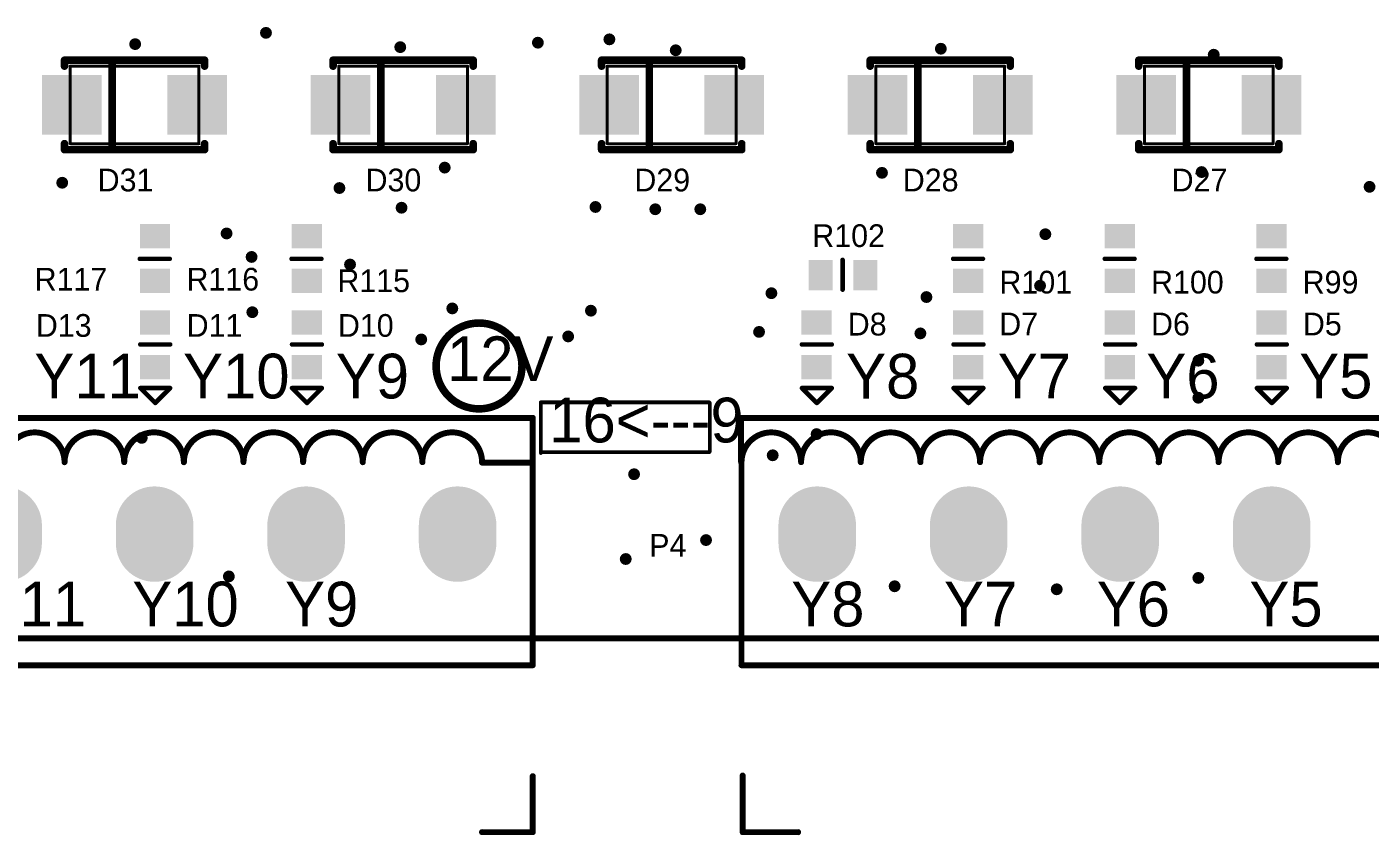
# Model space of a CAD drawing. Header units: millimetres. Extents: x -0.01 to 7.72, y -0.26 to 4.6.
# Drawn here: x 1.677 to 3.45, y -0.26 to 0.808 of the extents above; entities that cross this region are included whole.
import ezdxf

# ---------------------------------------------------------------- set-up
doc = ezdxf.new("R2010")
doc.units = ezdxf.units.MM
doc.header["$MEASUREMENT"] = 0
for name, color, linetype in [('Mechanical1', 6, 'Continuous'), ('Mechanical13', 56, 'Continuous'), ('MultiLayer', 9, 'Continuous'), ('PadHoleLayer', 156, 'Continuous'), ('TopOverlay', 2, 'Continuous'), ('TopPaste', 8, 'Continuous'), ('ViaHoleLayer', 16, 'Continuous')]:
    doc.layers.add(name, color=color, linetype=linetype)

# ---------------------------------------------------------------- blocks, each defined once
blk = doc.blocks.new('L0603SW_35')
at = {"layer": 'TopPaste'}
for points in [[(-0.016, -0.02), (-0.016, 0.02), (0.016, 0.02), (0.016, -0.02)], [(0.043, -0.02), (0.043, 0.02), (0.075, 0.02), (0.075, -0.02)]]:
    blk.add_hatch(color=8, dxfattribs=at).paths.add_polyline_path(points)
at = {"layer": 'TopOverlay', "const_width": 0.006}
for points in [[(0.029, -0.0194), (0.029, 0.02)], [(0.0866, -0.0194), (0.0866, 0.02)], [(0.1063, 0.0003), (0.0866, 0.02)], [(0.0866, -0.0194), (0.106, 0)], [(0.106, 0), (0.106, 0.0003)]]:
    blk.add_lwpolyline(points, dxfattribs=at)
at = {"layer": 'TopOverlay', "const_width": 0.003}
for points in [[(0.0275, 0.02, 1), (0.0305, 0.02, 1)], [(0.0851, 0.02, 1), (0.0881, 0.02, 1)], [(0.0851, 0.02, 1), (0.0881, 0.02, 1)], [(0.1045, 0.0003, 1), (0.1075, 0.0003, 1)], [(0.1045, 0, 1), (0.1075, 0, 1)], [(0.1045, 0, 1), (0.1075, 0, 1)], [(0.1048, 0.0003, 1), (0.1078, 0.0003, 1)], [(0.0275, -0.0194, 1), (0.0305, -0.0194, 1)], [(0.0851, -0.0194, 1), (0.0881, -0.0194, 1)], [(0.0851, -0.0194, 1), (0.0881, -0.0194, 1)]]:
    blk.add_lwpolyline(points, format="xyb", close=True, dxfattribs=at)
blk = doc.blocks.new('L0603SW_36')
at = {"layer": 'TopPaste'}
for points in [[(-0.016, -0.02), (-0.016, 0.02), (0.016, 0.02), (0.016, -0.02)], [(0.043, -0.02), (0.043, 0.02), (0.075, 0.02), (0.075, -0.02)]]:
    blk.add_hatch(color=8, dxfattribs=at).paths.add_polyline_path(points)
at = {"layer": 'TopOverlay', "const_width": 0.006}
for points in [[(0.029, -0.0194), (0.029, 0.02)], [(0.0866, -0.0194), (0.0866, 0.02)], [(0.1063, 0.0003), (0.0866, 0.02)], [(0.0866, -0.0194), (0.106, 0)], [(0.106, 0), (0.106, 0.0003)]]:
    blk.add_lwpolyline(points, dxfattribs=at)
at = {"layer": 'TopOverlay', "const_width": 0.003}
for points in [[(0.0275, 0.02, 1), (0.0305, 0.02, 1)], [(0.0851, 0.02, 1), (0.0881, 0.02, 1)], [(0.0851, 0.02, 1), (0.0881, 0.02, 1)], [(0.1045, 0.0003, 1), (0.1075, 0.0003, 1)], [(0.1045, 0, 1), (0.1075, 0, 1)], [(0.1045, 0, 1), (0.1075, 0, 1)], [(0.1048, 0.0003, 1), (0.1078, 0.0003, 1)], [(0.0275, -0.0194, 1), (0.0305, -0.0194, 1)], [(0.0851, -0.0194, 1), (0.0881, -0.0194, 1)], [(0.0851, -0.0194, 1), (0.0881, -0.0194, 1)]]:
    blk.add_lwpolyline(points, format="xyb", close=True, dxfattribs=at)
blk = doc.blocks.new('L0603SW_37')
at = {"layer": 'TopPaste'}
for points in [[(-0.016, -0.02), (-0.016, 0.02), (0.016, 0.02), (0.016, -0.02)], [(0.043, -0.02), (0.043, 0.02), (0.075, 0.02), (0.075, -0.02)]]:
    blk.add_hatch(color=8, dxfattribs=at).paths.add_polyline_path(points)
at = {"layer": 'TopOverlay', "const_width": 0.006}
for points in [[(0.029, -0.0194), (0.029, 0.02)], [(0.0866, -0.0194), (0.0866, 0.02)], [(0.1063, 0.0003), (0.0866, 0.02)], [(0.0866, -0.0194), (0.106, 0)], [(0.106, 0), (0.106, 0.0003)]]:
    blk.add_lwpolyline(points, dxfattribs=at)
at = {"layer": 'TopOverlay', "const_width": 0.003}
for points in [[(0.0275, 0.02, 1), (0.0305, 0.02, 1)], [(0.0851, 0.02, 1), (0.0881, 0.02, 1)], [(0.0851, 0.02, 1), (0.0881, 0.02, 1)], [(0.1045, 0.0003, 1), (0.1075, 0.0003, 1)], [(0.1045, 0, 1), (0.1075, 0, 1)], [(0.1045, 0, 1), (0.1075, 0, 1)], [(0.1048, 0.0003, 1), (0.1078, 0.0003, 1)], [(0.0275, -0.0194, 1), (0.0305, -0.0194, 1)], [(0.0851, -0.0194, 1), (0.0881, -0.0194, 1)], [(0.0851, -0.0194, 1), (0.0881, -0.0194, 1)]]:
    blk.add_lwpolyline(points, format="xyb", close=True, dxfattribs=at)
blk = doc.blocks.new('L0603SW_38')
at = {"layer": 'TopPaste'}
for points in [[(-0.016, -0.02), (-0.016, 0.02), (0.016, 0.02), (0.016, -0.02)], [(0.043, -0.02), (0.043, 0.02), (0.075, 0.02), (0.075, -0.02)]]:
    blk.add_hatch(color=8, dxfattribs=at).paths.add_polyline_path(points)
at = {"layer": 'TopOverlay', "const_width": 0.006}
for points in [[(0.029, -0.0194), (0.029, 0.02)], [(0.0866, -0.0194), (0.0866, 0.02)], [(0.1063, 0.0003), (0.0866, 0.02)], [(0.0866, -0.0194), (0.106, 0)], [(0.106, 0), (0.106, 0.0003)]]:
    blk.add_lwpolyline(points, dxfattribs=at)
at = {"layer": 'TopOverlay', "const_width": 0.003}
for points in [[(0.0275, 0.02, 1), (0.0305, 0.02, 1)], [(0.0851, 0.02, 1), (0.0881, 0.02, 1)], [(0.0851, 0.02, 1), (0.0881, 0.02, 1)], [(0.1045, 0.0003, 1), (0.1075, 0.0003, 1)], [(0.1045, 0, 1), (0.1075, 0, 1)], [(0.1045, 0, 1), (0.1075, 0, 1)], [(0.1048, 0.0003, 1), (0.1078, 0.0003, 1)], [(0.0275, -0.0194, 1), (0.0305, -0.0194, 1)], [(0.0851, -0.0194, 1), (0.0881, -0.0194, 1)], [(0.0851, -0.0194, 1), (0.0881, -0.0194, 1)]]:
    blk.add_lwpolyline(points, format="xyb", close=True, dxfattribs=at)
blk = doc.blocks.new('L0603SW_40')
at = {"layer": 'TopPaste'}
for points in [[(-0.016, -0.02), (-0.016, 0.02), (0.016, 0.02), (0.016, -0.02)], [(0.043, -0.02), (0.043, 0.02), (0.075, 0.02), (0.075, -0.02)]]:
    blk.add_hatch(color=8, dxfattribs=at).paths.add_polyline_path(points)
at = {"layer": 'TopOverlay', "const_width": 0.006}
for points in [[(0.029, -0.0194), (0.029, 0.02)], [(0.0866, -0.0194), (0.0866, 0.02)], [(0.1063, 0.0003), (0.0866, 0.02)], [(0.0866, -0.0194), (0.106, 0)], [(0.106, 0), (0.106, 0.0003)]]:
    blk.add_lwpolyline(points, dxfattribs=at)
at = {"layer": 'TopOverlay', "const_width": 0.003}
for points in [[(0.0275, 0.02, 1), (0.0305, 0.02, 1)], [(0.0851, 0.02, 1), (0.0881, 0.02, 1)], [(0.0851, 0.02, 1), (0.0881, 0.02, 1)], [(0.1045, 0.0003, 1), (0.1075, 0.0003, 1)], [(0.1045, 0, 1), (0.1075, 0, 1)], [(0.1045, 0, 1), (0.1075, 0, 1)], [(0.1048, 0.0003, 1), (0.1078, 0.0003, 1)], [(0.0275, -0.0194, 1), (0.0305, -0.0194, 1)], [(0.0851, -0.0194, 1), (0.0881, -0.0194, 1)], [(0.0851, -0.0194, 1), (0.0881, -0.0194, 1)]]:
    blk.add_lwpolyline(points, format="xyb", close=True, dxfattribs=at)
blk = doc.blocks.new('L0603SW_41')
at = {"layer": 'TopPaste'}
for points in [[(-0.016, -0.02), (-0.016, 0.02), (0.016, 0.02), (0.016, -0.02)], [(0.043, -0.02), (0.043, 0.02), (0.075, 0.02), (0.075, -0.02)]]:
    blk.add_hatch(color=8, dxfattribs=at).paths.add_polyline_path(points)
at = {"layer": 'TopOverlay', "const_width": 0.006}
for points in [[(0.029, -0.0194), (0.029, 0.02)], [(0.0866, -0.0194), (0.0866, 0.02)], [(0.1063, 0.0003), (0.0866, 0.02)], [(0.0866, -0.0194), (0.106, 0)], [(0.106, 0), (0.106, 0.0003)]]:
    blk.add_lwpolyline(points, dxfattribs=at)
at = {"layer": 'TopOverlay', "const_width": 0.003}
for points in [[(0.0275, 0.02, 1), (0.0305, 0.02, 1)], [(0.0851, 0.02, 1), (0.0881, 0.02, 1)], [(0.0851, 0.02, 1), (0.0881, 0.02, 1)], [(0.1045, 0.0003, 1), (0.1075, 0.0003, 1)], [(0.1045, 0, 1), (0.1075, 0, 1)], [(0.1045, 0, 1), (0.1075, 0, 1)], [(0.1048, 0.0003, 1), (0.1078, 0.0003, 1)], [(0.0275, -0.0194, 1), (0.0305, -0.0194, 1)], [(0.0851, -0.0194, 1), (0.0881, -0.0194, 1)], [(0.0851, -0.0194, 1), (0.0881, -0.0194, 1)]]:
    blk.add_lwpolyline(points, format="xyb", close=True, dxfattribs=at)
blk = doc.blocks.new('SMA_DO_214AC__S1_57')
at = {"layer": 'TopPaste'}
for points in [[(-0.0433, 0.0394), (-0.0433, -0.0394), (-0.122, -0.0394), (-0.122, 0.0394)], [(0.122, 0.0394), (0.122, -0.0394), (0.0433, -0.0394), (0.0433, 0.0394)]]:
    blk.add_hatch(color=8, dxfattribs=at).paths.add_polyline_path(points)
at = {"layer": 'Mechanical13', "const_width": 0.00394}
for points in [[(-0.085, 0.0512), (0.085, 0.0512)], [(-0.085, -0.0512), (-0.085, 0.0512)], [(0.085, -0.0512), (0.085, 0.0512)], [(-0.085, -0.0512), (0.085, -0.0512)]]:
    blk.add_lwpolyline(points, dxfattribs=at)
at = {"layer": 'Mechanical13', "const_width": 0.00197}
for points in [[(-0.086, 0.0512, 1), (-0.0841, 0.0512, 1)], [(-0.086, 0.0512, 1), (-0.0841, 0.0512, 1)], [(0.0841, 0.0512, 1), (0.086, 0.0512, 1)], [(0.0841, 0.0512, 1), (0.086, 0.0512, 1)], [(-0.086, -0.0512, 1), (-0.0841, -0.0512, 1)], [(-0.086, -0.0512, 1), (-0.0841, -0.0512, 1)], [(0.0841, -0.0512, 1), (0.086, -0.0512, 1)], [(0.0841, -0.0512, 1), (0.086, -0.0512, 1)]]:
    blk.add_lwpolyline(points, format="xyb", close=True, dxfattribs=at)
at = {"layer": 'TopOverlay', "const_width": 0.01}
for points in [[(-0.0925, 0.0512), (-0.0925, 0.0591)], [(-0.0925, 0.0591), (0.0925, 0.0591)], [(-0.0295, -0.0591), (-0.0295, 0.0591)], [(0.0925, 0.0512), (0.0925, 0.0591)], [(-0.0925, -0.0591), (-0.0925, -0.0512)], [(0.0925, -0.0591), (0.0925, -0.0512)], [(-0.0925, -0.0591), (0.0925, -0.0591)]]:
    blk.add_lwpolyline(points, dxfattribs=at)
at = {"layer": 'TopOverlay', "const_width": 0.005}
for points in [[(-0.095, 0.0591, 1), (-0.09, 0.0591, 1)], [(-0.095, 0.0591, 1), (-0.09, 0.0591, 1)], [(-0.095, 0.0512, 1), (-0.09, 0.0512, 1)], [(-0.032, 0.0591, 1), (-0.027, 0.0591, 1)], [(0.09, 0.0591, 1), (0.095, 0.0591, 1)], [(0.09, 0.0591, 1), (0.095, 0.0591, 1)], [(0.09, 0.0512, 1), (0.095, 0.0512, 1)], [(-0.095, -0.0512, 1), (-0.09, -0.0512, 1)], [(0.09, -0.0512, 1), (0.095, -0.0512, 1)], [(-0.095, -0.0591, 1), (-0.09, -0.0591, 1)], [(-0.095, -0.0591, 1), (-0.09, -0.0591, 1)], [(-0.032, -0.0591, 1), (-0.027, -0.0591, 1)], [(0.09, -0.0591, 1), (0.095, -0.0591, 1)], [(0.09, -0.0591, 1), (0.095, -0.0591, 1)]]:
    blk.add_lwpolyline(points, format="xyb", close=True, dxfattribs=at)
blk = doc.blocks.new('SMA_DO_214AC__S1_58')
at = {"layer": 'TopPaste'}
for points in [[(-0.0433, 0.0394), (-0.0433, -0.0394), (-0.122, -0.0394), (-0.122, 0.0394)], [(0.122, 0.0394), (0.122, -0.0394), (0.0433, -0.0394), (0.0433, 0.0394)]]:
    blk.add_hatch(color=8, dxfattribs=at).paths.add_polyline_path(points)
at = {"layer": 'Mechanical13', "const_width": 0.00394}
for points in [[(-0.085, 0.0512), (0.085, 0.0512)], [(-0.085, -0.0512), (-0.085, 0.0512)], [(0.085, -0.0512), (0.085, 0.0512)], [(-0.085, -0.0512), (0.085, -0.0512)]]:
    blk.add_lwpolyline(points, dxfattribs=at)
at = {"layer": 'Mechanical13', "const_width": 0.00197}
for points in [[(-0.086, 0.0512, 1), (-0.0841, 0.0512, 1)], [(-0.086, 0.0512, 1), (-0.0841, 0.0512, 1)], [(0.0841, 0.0512, 1), (0.086, 0.0512, 1)], [(0.0841, 0.0512, 1), (0.086, 0.0512, 1)], [(-0.086, -0.0512, 1), (-0.0841, -0.0512, 1)], [(-0.086, -0.0512, 1), (-0.0841, -0.0512, 1)], [(0.0841, -0.0512, 1), (0.086, -0.0512, 1)], [(0.0841, -0.0512, 1), (0.086, -0.0512, 1)]]:
    blk.add_lwpolyline(points, format="xyb", close=True, dxfattribs=at)
at = {"layer": 'TopOverlay', "const_width": 0.01}
for points in [[(-0.0925, 0.0512), (-0.0925, 0.0591)], [(-0.0925, 0.0591), (0.0925, 0.0591)], [(-0.0295, -0.0591), (-0.0295, 0.0591)], [(0.0925, 0.0512), (0.0925, 0.0591)], [(-0.0925, -0.0591), (-0.0925, -0.0512)], [(0.0925, -0.0591), (0.0925, -0.0512)], [(-0.0925, -0.0591), (0.0925, -0.0591)]]:
    blk.add_lwpolyline(points, dxfattribs=at)
at = {"layer": 'TopOverlay', "const_width": 0.005}
for points in [[(-0.095, 0.0591, 1), (-0.09, 0.0591, 1)], [(-0.095, 0.0591, 1), (-0.09, 0.0591, 1)], [(-0.095, 0.0512, 1), (-0.09, 0.0512, 1)], [(-0.032, 0.0591, 1), (-0.027, 0.0591, 1)], [(0.09, 0.0591, 1), (0.095, 0.0591, 1)], [(0.09, 0.0591, 1), (0.095, 0.0591, 1)], [(0.09, 0.0512, 1), (0.095, 0.0512, 1)], [(-0.095, -0.0512, 1), (-0.09, -0.0512, 1)], [(0.09, -0.0512, 1), (0.095, -0.0512, 1)], [(-0.095, -0.0591, 1), (-0.09, -0.0591, 1)], [(-0.095, -0.0591, 1), (-0.09, -0.0591, 1)], [(-0.032, -0.0591, 1), (-0.027, -0.0591, 1)], [(0.09, -0.0591, 1), (0.095, -0.0591, 1)], [(0.09, -0.0591, 1), (0.095, -0.0591, 1)]]:
    blk.add_lwpolyline(points, format="xyb", close=True, dxfattribs=at)
blk = doc.blocks.new('SMA_DO_214AC__S1_59')
at = {"layer": 'TopPaste'}
for points in [[(-0.0433, 0.0394), (-0.0433, -0.0394), (-0.122, -0.0394), (-0.122, 0.0394)], [(0.122, 0.0394), (0.122, -0.0394), (0.0433, -0.0394), (0.0433, 0.0394)]]:
    blk.add_hatch(color=8, dxfattribs=at).paths.add_polyline_path(points)
at = {"layer": 'Mechanical13', "const_width": 0.00394}
for points in [[(-0.085, 0.0512), (0.085, 0.0512)], [(-0.085, -0.0512), (-0.085, 0.0512)], [(0.085, -0.0512), (0.085, 0.0512)], [(-0.085, -0.0512), (0.085, -0.0512)]]:
    blk.add_lwpolyline(points, dxfattribs=at)
at = {"layer": 'Mechanical13', "const_width": 0.00197}
for points in [[(-0.086, 0.0512, 1), (-0.0841, 0.0512, 1)], [(-0.086, 0.0512, 1), (-0.0841, 0.0512, 1)], [(0.0841, 0.0512, 1), (0.086, 0.0512, 1)], [(0.0841, 0.0512, 1), (0.086, 0.0512, 1)], [(-0.086, -0.0512, 1), (-0.0841, -0.0512, 1)], [(-0.086, -0.0512, 1), (-0.0841, -0.0512, 1)], [(0.0841, -0.0512, 1), (0.086, -0.0512, 1)], [(0.0841, -0.0512, 1), (0.086, -0.0512, 1)]]:
    blk.add_lwpolyline(points, format="xyb", close=True, dxfattribs=at)
at = {"layer": 'TopOverlay', "const_width": 0.01}
for points in [[(-0.0925, 0.0512), (-0.0925, 0.0591)], [(-0.0925, 0.0591), (0.0925, 0.0591)], [(-0.0295, -0.0591), (-0.0295, 0.0591)], [(0.0925, 0.0512), (0.0925, 0.0591)], [(-0.0925, -0.0591), (-0.0925, -0.0512)], [(0.0925, -0.0591), (0.0925, -0.0512)], [(-0.0925, -0.0591), (0.0925, -0.0591)]]:
    blk.add_lwpolyline(points, dxfattribs=at)
at = {"layer": 'TopOverlay', "const_width": 0.005}
for points in [[(-0.095, 0.0591, 1), (-0.09, 0.0591, 1)], [(-0.095, 0.0591, 1), (-0.09, 0.0591, 1)], [(-0.095, 0.0512, 1), (-0.09, 0.0512, 1)], [(-0.032, 0.0591, 1), (-0.027, 0.0591, 1)], [(0.09, 0.0591, 1), (0.095, 0.0591, 1)], [(0.09, 0.0591, 1), (0.095, 0.0591, 1)], [(0.09, 0.0512, 1), (0.095, 0.0512, 1)], [(-0.095, -0.0512, 1), (-0.09, -0.0512, 1)], [(0.09, -0.0512, 1), (0.095, -0.0512, 1)], [(-0.095, -0.0591, 1), (-0.09, -0.0591, 1)], [(-0.095, -0.0591, 1), (-0.09, -0.0591, 1)], [(-0.032, -0.0591, 1), (-0.027, -0.0591, 1)], [(0.09, -0.0591, 1), (0.095, -0.0591, 1)], [(0.09, -0.0591, 1), (0.095, -0.0591, 1)]]:
    blk.add_lwpolyline(points, format="xyb", close=True, dxfattribs=at)
blk = doc.blocks.new('SMA_DO_214AC__S1_60')
at = {"layer": 'TopPaste'}
for points in [[(-0.0433, 0.0394), (-0.0433, -0.0394), (-0.122, -0.0394), (-0.122, 0.0394)], [(0.122, 0.0394), (0.122, -0.0394), (0.0433, -0.0394), (0.0433, 0.0394)]]:
    blk.add_hatch(color=8, dxfattribs=at).paths.add_polyline_path(points)
at = {"layer": 'Mechanical13', "const_width": 0.00394}
for points in [[(-0.085, 0.0512), (0.085, 0.0512)], [(-0.085, -0.0512), (-0.085, 0.0512)], [(0.085, -0.0512), (0.085, 0.0512)], [(-0.085, -0.0512), (0.085, -0.0512)]]:
    blk.add_lwpolyline(points, dxfattribs=at)
at = {"layer": 'Mechanical13', "const_width": 0.00197}
for points in [[(-0.086, 0.0512, 1), (-0.0841, 0.0512, 1)], [(-0.086, 0.0512, 1), (-0.0841, 0.0512, 1)], [(0.0841, 0.0512, 1), (0.086, 0.0512, 1)], [(0.0841, 0.0512, 1), (0.086, 0.0512, 1)], [(-0.086, -0.0512, 1), (-0.0841, -0.0512, 1)], [(-0.086, -0.0512, 1), (-0.0841, -0.0512, 1)], [(0.0841, -0.0512, 1), (0.086, -0.0512, 1)], [(0.0841, -0.0512, 1), (0.086, -0.0512, 1)]]:
    blk.add_lwpolyline(points, format="xyb", close=True, dxfattribs=at)
at = {"layer": 'TopOverlay', "const_width": 0.01}
for points in [[(-0.0925, 0.0512), (-0.0925, 0.0591)], [(-0.0925, 0.0591), (0.0925, 0.0591)], [(-0.0295, -0.0591), (-0.0295, 0.0591)], [(0.0925, 0.0512), (0.0925, 0.0591)], [(-0.0925, -0.0591), (-0.0925, -0.0512)], [(0.0925, -0.0591), (0.0925, -0.0512)], [(-0.0925, -0.0591), (0.0925, -0.0591)]]:
    blk.add_lwpolyline(points, dxfattribs=at)
at = {"layer": 'TopOverlay', "const_width": 0.005}
for points in [[(-0.095, 0.0591, 1), (-0.09, 0.0591, 1)], [(-0.095, 0.0591, 1), (-0.09, 0.0591, 1)], [(-0.095, 0.0512, 1), (-0.09, 0.0512, 1)], [(-0.032, 0.0591, 1), (-0.027, 0.0591, 1)], [(0.09, 0.0591, 1), (0.095, 0.0591, 1)], [(0.09, 0.0591, 1), (0.095, 0.0591, 1)], [(0.09, 0.0512, 1), (0.095, 0.0512, 1)], [(-0.095, -0.0512, 1), (-0.09, -0.0512, 1)], [(0.09, -0.0512, 1), (0.095, -0.0512, 1)], [(-0.095, -0.0591, 1), (-0.09, -0.0591, 1)], [(-0.095, -0.0591, 1), (-0.09, -0.0591, 1)], [(-0.032, -0.0591, 1), (-0.027, -0.0591, 1)], [(0.09, -0.0591, 1), (0.095, -0.0591, 1)], [(0.09, -0.0591, 1), (0.095, -0.0591, 1)]]:
    blk.add_lwpolyline(points, format="xyb", close=True, dxfattribs=at)
blk = doc.blocks.new('SMA_DO_214AC__S1_61')
at = {"layer": 'TopPaste'}
for points in [[(-0.0433, 0.0394), (-0.0433, -0.0394), (-0.122, -0.0394), (-0.122, 0.0394)], [(0.122, 0.0394), (0.122, -0.0394), (0.0433, -0.0394), (0.0433, 0.0394)]]:
    blk.add_hatch(color=8, dxfattribs=at).paths.add_polyline_path(points)
at = {"layer": 'Mechanical13', "const_width": 0.00394}
for points in [[(-0.085, 0.0512), (0.085, 0.0512)], [(-0.085, -0.0512), (-0.085, 0.0512)], [(0.085, -0.0512), (0.085, 0.0512)], [(-0.085, -0.0512), (0.085, -0.0512)]]:
    blk.add_lwpolyline(points, dxfattribs=at)
at = {"layer": 'Mechanical13', "const_width": 0.00197}
for points in [[(-0.086, 0.0512, 1), (-0.0841, 0.0512, 1)], [(-0.086, 0.0512, 1), (-0.0841, 0.0512, 1)], [(0.0841, 0.0512, 1), (0.086, 0.0512, 1)], [(0.0841, 0.0512, 1), (0.086, 0.0512, 1)], [(-0.086, -0.0512, 1), (-0.0841, -0.0512, 1)], [(-0.086, -0.0512, 1), (-0.0841, -0.0512, 1)], [(0.0841, -0.0512, 1), (0.086, -0.0512, 1)], [(0.0841, -0.0512, 1), (0.086, -0.0512, 1)]]:
    blk.add_lwpolyline(points, format="xyb", close=True, dxfattribs=at)
at = {"layer": 'TopOverlay', "const_width": 0.01}
for points in [[(-0.0925, 0.0512), (-0.0925, 0.0591)], [(-0.0925, 0.0591), (0.0925, 0.0591)], [(-0.0295, -0.0591), (-0.0295, 0.0591)], [(0.0925, 0.0512), (0.0925, 0.0591)], [(-0.0925, -0.0591), (-0.0925, -0.0512)], [(0.0925, -0.0591), (0.0925, -0.0512)], [(-0.0925, -0.0591), (0.0925, -0.0591)]]:
    blk.add_lwpolyline(points, dxfattribs=at)
at = {"layer": 'TopOverlay', "const_width": 0.005}
for points in [[(-0.095, 0.0591, 1), (-0.09, 0.0591, 1)], [(-0.095, 0.0591, 1), (-0.09, 0.0591, 1)], [(-0.095, 0.0512, 1), (-0.09, 0.0512, 1)], [(-0.032, 0.0591, 1), (-0.027, 0.0591, 1)], [(0.09, 0.0591, 1), (0.095, 0.0591, 1)], [(0.09, 0.0591, 1), (0.095, 0.0591, 1)], [(0.09, 0.0512, 1), (0.095, 0.0512, 1)], [(-0.095, -0.0512, 1), (-0.09, -0.0512, 1)], [(0.09, -0.0512, 1), (0.095, -0.0512, 1)], [(-0.095, -0.0591, 1), (-0.09, -0.0591, 1)], [(-0.095, -0.0591, 1), (-0.09, -0.0591, 1)], [(-0.032, -0.0591, 1), (-0.027, -0.0591, 1)], [(0.09, -0.0591, 1), (0.095, -0.0591, 1)], [(0.09, -0.0591, 1), (0.095, -0.0591, 1)]]:
    blk.add_lwpolyline(points, format="xyb", close=True, dxfattribs=at)
blk = doc.blocks.new('2EDG_9P508_90_75')
at = {"layer": 'MultiLayer'}
h = blk.add_hatch(color=9, dxfattribs=at)
edge = h.paths.add_edge_path()
edge.add_arc((-0.8, -0.0118), 0.0512, 180, 360)
edge.add_line((-0.7488, -0.0118), (-0.7488, 0.0118))
edge.add_arc((-0.8, 0.0118), 0.0512, 0, 180)
edge.add_line((-0.8512, 0.0118), (-0.8512, -0.0118))
h = blk.add_hatch(color=9, dxfattribs=at)
edge = h.paths.add_edge_path()
edge.add_arc((-0.6, -0.0118), 0.0512, 180, 360)
edge.add_line((-0.5488, -0.0118), (-0.5488, 0.0118))
edge.add_arc((-0.6, 0.0118), 0.0512, 0, 180)
edge.add_line((-0.6512, 0.0118), (-0.6512, -0.0118))
h = blk.add_hatch(color=9, dxfattribs=at)
edge = h.paths.add_edge_path()
edge.add_arc((-0.4, -0.0118), 0.0512, 180, 360)
edge.add_line((-0.3488, -0.0118), (-0.3488, 0.0118))
edge.add_arc((-0.4, 0.0118), 0.0512, 0, 180)
edge.add_line((-0.4512, 0.0118), (-0.4512, -0.0118))
h = blk.add_hatch(color=9, dxfattribs=at)
edge = h.paths.add_edge_path()
edge.add_arc((-0.2, -0.0118), 0.0512, 180, 360)
edge.add_line((-0.1488, -0.0118), (-0.1488, 0.0118))
edge.add_arc((-0.2, 0.0118), 0.0512, 0, 180)
edge.add_line((-0.2512, 0.0118), (-0.2512, -0.0118))
at = {"layer": 'PadHoleLayer'}
h = blk.add_hatch(color=156, dxfattribs=at)
edge = h.paths.add_edge_path()
edge.add_arc((-0.8, 0), 0.0315, 0, 360)
h = blk.add_hatch(color=156, dxfattribs=at)
edge = h.paths.add_edge_path()
edge.add_arc((-0.6, 0), 0.0315, 0, 360)
h = blk.add_hatch(color=156, dxfattribs=at)
edge = h.paths.add_edge_path()
edge.add_arc((-0.4, 0), 0.0315, 0, 360)
h = blk.add_hatch(color=156, dxfattribs=at)
edge = h.paths.add_edge_path()
edge.add_arc((-0.2, 0), 0.0315, 0, 360)
at = {"layer": 'TopOverlay', "const_width": 0.00787}
for points in [[(-0.9005, 0.095), (-0.9005, 0.1535)], [(-0.9005, 0.1535), (0.8992, 0.1535)], [(-0.9005, 0.095), (-0.9, 0.095)], [(-0.9, -0.1732), (-0.9, 0.096)], [(-0.9, 0.095), (-0.9, 0.096)], [(-0.3493, 0.095), (-0.3488, 0.095)], [(-0.9, -0.1732), (0.8992, -0.1732)], [(-0.8984, -0.3937), (-0.8984, -0.3189)], [(-0.8984, -0.3937), (-0.8252, -0.3937)]]:
    blk.add_lwpolyline(points, dxfattribs=at)
at = {"layer": 'TopOverlay', "const_width": 0.00394}
for points in [[(-0.9024, 0.1535, 1), (-0.8985, 0.1535, 1)], [(-0.9024, 0.1535, 1), (-0.8985, 0.1535, 1)], [(-0.9024, 0.095, 1), (-0.8985, 0.095, 1)], [(-0.9024, 0.095, 1), (-0.8985, 0.095, 1)], [(-0.902, 0.096, 1), (-0.898, 0.096, 1)], [(-0.902, 0.096, 1), (-0.898, 0.096, 1)], [(-0.902, 0.095, 1), (-0.898, 0.095, 1)], [(-0.902, 0.095, 1), (-0.898, 0.095, 1)], [(-0.902, 0.095, 1), (-0.898, 0.095, 1)], [(-0.8232, 0.095, 1), (-0.8193, 0.095, 1)], [(-0.8232, 0.095, 1), (-0.8193, 0.095, 1)], [(-0.7445, 0.095, 1), (-0.7406, 0.095, 1)], [(-0.7445, 0.095, 1), (-0.7406, 0.095, 1)], [(-0.6657, 0.095, 1), (-0.6618, 0.095, 1)], [(-0.6657, 0.095, 1), (-0.6618, 0.095, 1)], [(-0.587, 0.095, 1), (-0.5831, 0.095, 1)], [(-0.587, 0.095, 1), (-0.5831, 0.095, 1)], [(-0.5083, 0.095, 1), (-0.5043, 0.095, 1)], [(-0.5083, 0.095, 1), (-0.5043, 0.095, 1)], [(-0.4295, 0.095, 1), (-0.4256, 0.095, 1)], [(-0.4295, 0.095, 1), (-0.4256, 0.095, 1)], [(-0.3513, 0.095, 1), (-0.3473, 0.095, 1)], [(-0.3508, 0.095, 1), (-0.3469, 0.095, 1)], [(-0.3508, 0.095, 1), (-0.3469, 0.095, 1)], [(-0.3508, 0.095, 1), (-0.3469, 0.095, 1)], [(-0.272, 0.095, 1), (-0.2681, 0.095, 1)], [(-0.272, 0.095, 1), (-0.2681, 0.095, 1)], [(-0.1933, 0.095, 1), (-0.1894, 0.095, 1)], [(-0.1933, 0.095, 1), (-0.1894, 0.095, 1)], [(-0.1146, 0.095, 1), (-0.1106, 0.095, 1)], [(-0.1146, 0.095, 1), (-0.1106, 0.095, 1)], [(-0.902, -0.1732, 1), (-0.898, -0.1732, 1)], [(-0.902, -0.1732, 1), (-0.898, -0.1732, 1)], [(-0.9004, -0.3189, 1), (-0.8965, -0.3189, 1)], [(-0.9004, -0.3937, 1), (-0.8965, -0.3937, 1)], [(-0.9004, -0.3937, 1), (-0.8965, -0.3937, 1)], [(-0.8272, -0.3937, 1), (-0.8232, -0.3937, 1)]]:
    blk.add_lwpolyline(points, format="xyb", close=True, dxfattribs=at)
at = {"layer": 'TopOverlay', "const_width": 0.00787}
for points in [[(-0.9, 0.095, -1), (-0.8213, 0.095)], [(-0.8213, 0.095, -1), (-0.7425, 0.095)], [(-0.7425, 0.095, -1), (-0.6638, 0.095)], [(-0.6638, 0.095, -1), (-0.585, 0.095)], [(-0.585, 0.095, -1), (-0.5063, 0.095)], [(-0.5063, 0.095, -1), (-0.4276, 0.095)], [(-0.4276, 0.095, -1), (-0.3488, 0.095)], [(-0.3488, 0.095, -1), (-0.2701, 0.095)], [(-0.2701, 0.095, -1), (-0.1913, 0.095)], [(-0.1913, 0.095, -1), (-0.1126, 0.095)], [(-0.1126, 0.095, -1), (-0.0339, 0.095)]]:
    blk.add_lwpolyline(points, format="xyb", dxfattribs=at)
blk = doc.blocks.new('2EDG_9P508_90_76')
at = {"layer": 'MultiLayer'}
h = blk.add_hatch(color=9, dxfattribs=at)
edge = h.paths.add_edge_path()
edge.add_arc((0.2, -0.0118), 0.0512, 180, 360)
edge.add_line((0.2512, -0.0118), (0.2512, 0.0118))
edge.add_arc((0.2, 0.0118), 0.0512, 0, 180)
edge.add_line((0.1488, 0.0118), (0.1488, -0.0118))
h = blk.add_hatch(color=9, dxfattribs=at)
edge = h.paths.add_edge_path()
edge.add_arc((0.4, -0.0118), 0.0512, 180, 360)
edge.add_line((0.4512, -0.0118), (0.4512, 0.0118))
edge.add_arc((0.4, 0.0118), 0.0512, 0, 180)
edge.add_line((0.3488, 0.0118), (0.3488, -0.0118))
h = blk.add_hatch(color=9, dxfattribs=at)
edge = h.paths.add_edge_path()
edge.add_arc((0.6, -0.0118), 0.0512, 180, 360)
edge.add_line((0.6512, -0.0118), (0.6512, 0.0118))
edge.add_arc((0.6, 0.0118), 0.0512, 0, 180)
edge.add_line((0.5488, 0.0118), (0.5488, -0.0118))
h = blk.add_hatch(color=9, dxfattribs=at)
edge = h.paths.add_edge_path()
edge.add_arc((0.8, -0.0118), 0.0512, 180, 360)
edge.add_line((0.8512, -0.0118), (0.8512, 0.0118))
edge.add_arc((0.8, 0.0118), 0.0512, 0, 180)
edge.add_line((0.7488, 0.0118), (0.7488, -0.0118))
at = {"layer": 'PadHoleLayer'}
h = blk.add_hatch(color=156, dxfattribs=at)
edge = h.paths.add_edge_path()
edge.add_arc((0.2, 0), 0.0315, 0, 360)
h = blk.add_hatch(color=156, dxfattribs=at)
edge = h.paths.add_edge_path()
edge.add_arc((0.4, 0), 0.0315, 0, 360)
h = blk.add_hatch(color=156, dxfattribs=at)
edge = h.paths.add_edge_path()
edge.add_arc((0.6, 0), 0.0315, 0, 360)
h = blk.add_hatch(color=156, dxfattribs=at)
edge = h.paths.add_edge_path()
edge.add_arc((0.8, 0), 0.0315, 0, 360)
at = {"layer": 'TopOverlay', "const_width": 0.00787}
for points in [[(-0.9005, 0.1535), (0.8992, 0.1535)], [(0.8992, 0.0945), (0.8992, 0.1535)], [(0.8323, 0.0945), (0.8992, 0.0945)], [(0.8992, -0.1732), (0.8992, 0.0945)], [(-0.9, -0.1732), (0.8992, -0.1732)], [(0.8992, -0.3937), (0.8992, -0.3198)], [(0.8323, -0.3937), (0.8992, -0.3937)]]:
    blk.add_lwpolyline(points, dxfattribs=at)
at = {"layer": 'TopOverlay', "const_width": 0.00394}
for points in [[(0.8972, 0.1535, 1), (0.9012, 0.1535, 1)], [(0.8972, 0.1535, 1), (0.9012, 0.1535, 1)], [(0.2791, 0.095, 1), (0.2831, 0.095, 1)], [(0.2791, 0.095, 1), (0.2831, 0.095, 1)], [(0.3579, 0.095, 1), (0.3618, 0.095, 1)], [(0.3579, 0.095, 1), (0.3618, 0.095, 1)], [(0.4366, 0.095, 1), (0.4406, 0.095, 1)], [(0.4366, 0.095, 1), (0.4406, 0.095, 1)], [(0.5154, 0.095, 1), (0.5193, 0.095, 1)], [(0.5154, 0.095, 1), (0.5193, 0.095, 1)], [(0.5941, 0.095, 1), (0.598, 0.095, 1)], [(0.5941, 0.095, 1), (0.598, 0.095, 1)], [(0.6728, 0.095, 1), (0.6768, 0.095, 1)], [(0.6728, 0.095, 1), (0.6768, 0.095, 1)], [(0.7516, 0.095, 1), (0.7555, 0.095, 1)], [(0.7516, 0.095, 1), (0.7555, 0.095, 1)], [(0.8303, 0.095, 1), (0.8343, 0.095, 1)], [(0.8303, 0.0945, 1), (0.8343, 0.0945, 1)], [(0.8972, 0.0945, 1), (0.9012, 0.0945, 1)], [(0.8972, 0.0945, 1), (0.9012, 0.0945, 1)], [(0.8972, 0.0945, 1), (0.9012, 0.0945, 1)], [(0.8972, -0.1732, 1), (0.9012, -0.1732, 1)], [(0.8972, -0.1732, 1), (0.9012, -0.1732, 1)], [(0.8972, -0.3198, 1), (0.9012, -0.3198, 1)], [(0.8303, -0.3937, 1), (0.8343, -0.3937, 1)], [(0.8972, -0.3937, 1), (0.9012, -0.3937, 1)], [(0.8972, -0.3937, 1), (0.9012, -0.3937, 1)]]:
    blk.add_lwpolyline(points, format="xyb", close=True, dxfattribs=at)
at = {"layer": 'TopOverlay', "const_width": 0.00787}
for points in [[(0.2024, 0.095, -1), (0.2811, 0.095)], [(0.2811, 0.095, -1), (0.3598, 0.095)], [(0.3598, 0.095, -1), (0.4386, 0.095)], [(0.4386, 0.095, -1), (0.5173, 0.095)], [(0.5173, 0.095, -1), (0.5961, 0.095)], [(0.5961, 0.095, -1), (0.6748, 0.095)], [(0.6748, 0.095, -1), (0.7535, 0.095)], [(0.7535, 0.095, -1), (0.8323, 0.095)]]:
    blk.add_lwpolyline(points, format="xyb", dxfattribs=at)
blk = doc.blocks.new('R0603SW_200')
at = {"layer": 'TopPaste'}
for points in [[(-0.016, -0.02), (-0.016, 0.02), (0.016, 0.02), (0.016, -0.02)], [(0.043, -0.02), (0.043, 0.02), (0.075, 0.02), (0.075, -0.02)]]:
    blk.add_hatch(color=8, dxfattribs=at).paths.add_polyline_path(points)
at = {"layer": 'TopOverlay', "const_width": 0.006}
blk.add_lwpolyline([(0.029, 0.02), (0.029, -0.01937)], dxfattribs=at)
at = {"layer": 'TopOverlay', "const_width": 0.003}
for points in [[(0.0275, 0.02, 1), (0.0305, 0.02, 1)], [(0.0275, -0.01937, 1), (0.0305, -0.01937, 1)]]:
    blk.add_lwpolyline(points, format="xyb", close=True, dxfattribs=at)
blk = doc.blocks.new('R0603SW_201')
at = {"layer": 'TopPaste'}
for points in [[(-0.016, -0.02), (-0.016, 0.02), (0.016, 0.02), (0.016, -0.02)], [(0.043, -0.02), (0.043, 0.02), (0.075, 0.02), (0.075, -0.02)]]:
    blk.add_hatch(color=8, dxfattribs=at).paths.add_polyline_path(points)
at = {"layer": 'TopOverlay', "const_width": 0.006}
blk.add_lwpolyline([(0.029, 0.02), (0.029, -0.01937)], dxfattribs=at)
at = {"layer": 'TopOverlay', "const_width": 0.003}
for points in [[(0.0275, 0.02, 1), (0.0305, 0.02, 1)], [(0.0275, -0.01937, 1), (0.0305, -0.01937, 1)]]:
    blk.add_lwpolyline(points, format="xyb", close=True, dxfattribs=at)
blk = doc.blocks.new('R0603SW_202')
at = {"layer": 'TopPaste'}
for points in [[(-0.016, -0.02), (-0.016, 0.02), (0.016, 0.02), (0.016, -0.02)], [(0.043, -0.02), (0.043, 0.02), (0.075, 0.02), (0.075, -0.02)]]:
    blk.add_hatch(color=8, dxfattribs=at).paths.add_polyline_path(points)
at = {"layer": 'TopOverlay', "const_width": 0.006}
blk.add_lwpolyline([(0.029, 0.02), (0.029, -0.01937)], dxfattribs=at)
at = {"layer": 'TopOverlay', "const_width": 0.003}
for points in [[(0.0275, 0.02, 1), (0.0305, 0.02, 1)], [(0.0275, -0.01937, 1), (0.0305, -0.01937, 1)]]:
    blk.add_lwpolyline(points, format="xyb", close=True, dxfattribs=at)
blk = doc.blocks.new('R0603SW_203')
at = {"layer": 'TopPaste'}
for points in [[(-0.016, -0.02), (-0.016, 0.02), (0.016, 0.02), (0.016, -0.02)], [(0.043, -0.02), (0.043, 0.02), (0.075, 0.02), (0.075, -0.02)]]:
    blk.add_hatch(color=8, dxfattribs=at).paths.add_polyline_path(points)
at = {"layer": 'TopOverlay', "const_width": 0.006}
blk.add_lwpolyline([(0.029, -0.01937), (0.029, 0.02)], dxfattribs=at)
at = {"layer": 'TopOverlay', "const_width": 0.003}
for points in [[(0.0275, 0.02, 1), (0.0305, 0.02, 1)], [(0.0275, -0.01937, 1), (0.0305, -0.01937, 1)]]:
    blk.add_lwpolyline(points, format="xyb", close=True, dxfattribs=at)
blk = doc.blocks.new('R0603SW_216')
at = {"layer": 'TopPaste'}
for points in [[(-0.016, -0.02), (-0.016, 0.02), (0.016, 0.02), (0.016, -0.02)], [(0.043, -0.02), (0.043, 0.02), (0.075, 0.02), (0.075, -0.02)]]:
    blk.add_hatch(color=8, dxfattribs=at).paths.add_polyline_path(points)
at = {"layer": 'TopOverlay', "const_width": 0.006}
blk.add_lwpolyline([(0.029, 0.02), (0.029, -0.01937)], dxfattribs=at)
at = {"layer": 'TopOverlay', "const_width": 0.003}
for points in [[(0.0275, 0.02, 1), (0.0305, 0.02, 1)], [(0.0275, -0.01937, 1), (0.0305, -0.01937, 1)]]:
    blk.add_lwpolyline(points, format="xyb", close=True, dxfattribs=at)
blk = doc.blocks.new('R0603SW_217')
at = {"layer": 'TopPaste'}
for points in [[(-0.016, -0.02), (-0.016, 0.02), (0.016, 0.02), (0.016, -0.02)], [(0.043, -0.02), (0.043, 0.02), (0.075, 0.02), (0.075, -0.02)]]:
    blk.add_hatch(color=8, dxfattribs=at).paths.add_polyline_path(points)
at = {"layer": 'TopOverlay', "const_width": 0.006}
blk.add_lwpolyline([(0.029, 0.02), (0.029, -0.01937)], dxfattribs=at)
at = {"layer": 'TopOverlay', "const_width": 0.003}
for points in [[(0.0275, 0.02, 1), (0.0305, 0.02, 1)], [(0.0275, -0.01937, 1), (0.0305, -0.01937, 1)]]:
    blk.add_lwpolyline(points, format="xyb", close=True, dxfattribs=at)

msp = doc.modelspace()

# ---------------------------------------------------------------- hatches: boundary and pattern name
at = {"layer": 'ViaHoleLayer'}
h = msp.add_hatch(color=16, dxfattribs=at)
edge = h.paths.add_edge_path()
edge.add_arc((1.9927, 0.7999), 0.00787, 0, 360)
h = msp.add_hatch(color=16, dxfattribs=at)
edge = h.paths.add_edge_path()
edge.add_arc((2.4461, 0.7913), 0.00787, 0, 360)
h = msp.add_hatch(color=16, dxfattribs=at)
edge = h.paths.add_edge_path()
edge.add_arc((1.82, 0.785), 0.00787, 0, 360)
h = msp.add_hatch(color=16, dxfattribs=at)
edge = h.paths.add_edge_path()
edge.add_arc((2.17, 0.781), 0.00787, 0, 360)
h = msp.add_hatch(color=16, dxfattribs=at)
edge = h.paths.add_edge_path()
edge.add_arc((2.3517, 0.7869), 0.00787, 0, 360)
h = msp.add_hatch(color=16, dxfattribs=at)
edge = h.paths.add_edge_path()
edge.add_arc((2.5337, 0.7769), 0.00787, 0, 360)
h = msp.add_hatch(color=16, dxfattribs=at)
edge = h.paths.add_edge_path()
edge.add_arc((2.8837, 0.7789), 0.00787, 0, 360)
h = msp.add_hatch(color=16, dxfattribs=at)
edge = h.paths.add_edge_path()
edge.add_arc((3.244, 0.771), 0.00787, 0, 360)
h = msp.add_hatch(color=16, dxfattribs=at)
edge = h.paths.add_edge_path()
edge.add_arc((2.2287, 0.6219), 0.00787, 0, 360)
h = msp.add_hatch(color=16, dxfattribs=at)
edge = h.paths.add_edge_path()
edge.add_arc((2.806, 0.615), 0.00787, 0, 360)
h = msp.add_hatch(color=16, dxfattribs=at)
edge = h.paths.add_edge_path()
edge.add_arc((3.228, 0.616), 0.00787, 0, 360)
h = msp.add_hatch(color=16, dxfattribs=at)
edge = h.paths.add_edge_path()
edge.add_arc((1.7237, 0.6019), 0.00787, 0, 360)
h = msp.add_hatch(color=16, dxfattribs=at)
edge = h.paths.add_edge_path()
edge.add_arc((3.4497, 0.5965), 0.00787, 0, 360)
h = msp.add_hatch(color=16, dxfattribs=at)
edge = h.paths.add_edge_path()
edge.add_arc((2.0897, 0.5949), 0.00787, 0, 360)
h = msp.add_hatch(color=16, dxfattribs=at)
edge = h.paths.add_edge_path()
edge.add_arc((2.1717, 0.5689), 0.00787, 0, 360)
h = msp.add_hatch(color=16, dxfattribs=at)
edge = h.paths.add_edge_path()
edge.add_arc((2.4277, 0.5699), 0.00787, 0, 360)
h = msp.add_hatch(color=16, dxfattribs=at)
edge = h.paths.add_edge_path()
edge.add_arc((2.5067, 0.5669), 0.00787, 0, 360)
h = msp.add_hatch(color=16, dxfattribs=at)
edge = h.paths.add_edge_path()
edge.add_arc((2.5661, 0.5669), 0.00787, 0, 360)
h = msp.add_hatch(color=16, dxfattribs=at)
edge = h.paths.add_edge_path()
edge.add_arc((1.9407, 0.5349), 0.00787, 0, 360)
h = msp.add_hatch(color=16, dxfattribs=at)
edge = h.paths.add_edge_path()
edge.add_arc((3.0217, 0.5339), 0.00787, 0, 360)
h = msp.add_hatch(color=16, dxfattribs=at)
edge = h.paths.add_edge_path()
edge.add_arc((1.9737, 0.5039), 0.00787, 0, 360)
h = msp.add_hatch(color=16, dxfattribs=at)
edge = h.paths.add_edge_path()
edge.add_arc((2.1037, 0.4939), 0.00787, 0, 360)
h = msp.add_hatch(color=16, dxfattribs=at)
edge = h.paths.add_edge_path()
edge.add_arc((2.66, 0.456), 0.00787, 0, 360)
h = msp.add_hatch(color=16, dxfattribs=at)
edge = h.paths.add_edge_path()
edge.add_arc((3.0147, 0.4659), 0.00787, 0, 360)
h = msp.add_hatch(color=16, dxfattribs=at)
edge = h.paths.add_edge_path()
edge.add_arc((2.2387, 0.4359), 0.00787, 0, 360)
h = msp.add_hatch(color=16, dxfattribs=at)
edge = h.paths.add_edge_path()
edge.add_arc((2.8647, 0.4509), 0.00787, 0, 360)
h = msp.add_hatch(color=16, dxfattribs=at)
edge = h.paths.add_edge_path()
edge.add_arc((1.9747, 0.4309), 0.00787, 0, 360)
h = msp.add_hatch(color=16, dxfattribs=at)
edge = h.paths.add_edge_path()
edge.add_arc((2.4217, 0.4329), 0.00787, 0, 360)
h = msp.add_hatch(color=16, dxfattribs=at)
edge = h.paths.add_edge_path()
edge.add_arc((2.6437, 0.4049), 0.00787, 0, 360)
h = msp.add_hatch(color=16, dxfattribs=at)
edge = h.paths.add_edge_path()
edge.add_arc((2.8567, 0.4029), 0.00787, 0, 360)
h = msp.add_hatch(color=16, dxfattribs=at)
edge = h.paths.add_edge_path()
edge.add_arc((2.1977, 0.3949), 0.00787, 0, 360)
h = msp.add_hatch(color=16, dxfattribs=at)
edge = h.paths.add_edge_path()
edge.add_arc((2.3917, 0.3989), 0.00787, 0, 360)
h = msp.add_hatch(color=16, dxfattribs=at)
edge = h.paths.add_edge_path()
edge.add_arc((3.2237, 0.3669), 0.00787, 0, 360)
h = msp.add_hatch(color=16, dxfattribs=at)
edge = h.paths.add_edge_path()
edge.add_arc((3.2237, 0.3179), 0.00787, 0, 360)
h = msp.add_hatch(color=16, dxfattribs=at)
edge = h.paths.add_edge_path()
edge.add_arc((1.8287, 0.2649), 0.00787, 0, 360)
h = msp.add_hatch(color=16, dxfattribs=at)
edge = h.paths.add_edge_path()
edge.add_arc((2.7197, 0.2699), 0.00787, 0, 360)
h = msp.add_hatch(color=16, dxfattribs=at)
edge = h.paths.add_edge_path()
edge.add_arc((2.6617, 0.2419), 0.00787, 0, 360)
h = msp.add_hatch(color=16, dxfattribs=at)
edge = h.paths.add_edge_path()
edge.add_arc((2.4787, 0.2169), 0.00787, 0, 360)
h = msp.add_hatch(color=16, dxfattribs=at)
edge = h.paths.add_edge_path()
edge.add_arc((2.5737, 0.1299), 0.00787, 0, 360)
h = msp.add_hatch(color=16, dxfattribs=at)
edge = h.paths.add_edge_path()
edge.add_arc((2.4677, 0.1049), 0.00787, 0, 360)
h = msp.add_hatch(color=16, dxfattribs=at)
edge = h.paths.add_edge_path()
edge.add_arc((1.9437, 0.0819), 0.00787, 0, 360)
h = msp.add_hatch(color=16, dxfattribs=at)
edge = h.paths.add_edge_path()
edge.add_arc((2.8227, 0.0689), 0.00787, 0, 360)
h = msp.add_hatch(color=16, dxfattribs=at)
edge = h.paths.add_edge_path()
edge.add_arc((3.0367, 0.0649), 0.00787, 0, 360)
h = msp.add_hatch(color=16, dxfattribs=at)
edge = h.paths.add_edge_path()
edge.add_arc((3.2237, 0.0799), 0.00787, 0, 360)

# ---------------------------------------------------------------- linework, layer by layer
at = {"layer": 'Mechanical1', "const_width": 0.00787}
msp.add_lwpolyline([(0.198, 0.0001), (7.0287, 0.0001)], dxfattribs=at)
at = {"layer": 'TopOverlay'}
for points, const_width in [([(2.3307, 0.3599, 1), (2.2173, 0.3599, 1)], 0.01), ([(2.2148, 0.3599, 1), (2.2198, 0.3599, 1)], 0.005), ([(2.3282, 0.3599, 1), (2.3332, 0.3599, 1)], 0.005), ([(2.3544, 0.3119, 1), (2.3569, 0.3119, 1)], 0.0025), ([(2.3544, 0.3119, 1), (2.3569, 0.3119, 1)], 0.0025), ([(2.3614, 0.3119, 1), (2.3639, 0.3119, 1)], 0.0025), ([(2.3634, 0.3119, 1), (2.3659, 0.3119, 1)], 0.0025), ([(2.5764, 0.3119, 1), (2.5789, 0.3119, 1)], 0.0025), ([(2.5764, 0.3119, 1), (2.5789, 0.3119, 1)], 0.0025), ([(2.5774, 0.3109, 1), (2.5799, 0.3109, 1)], 0.0025), ([(2.5774, 0.3109, 1), (2.5799, 0.3109, 1)], 0.0025), ([(2.3554, 0.2459, 1), (2.3579, 0.2459, 1)], 0.0025), ([(2.3554, 0.2459, 1), (2.3579, 0.2459, 1)], 0.0025), ([(2.5764, 0.2459, 1), (2.5789, 0.2459, 1)], 0.0025), ([(2.5764, 0.2459, 1), (2.5789, 0.2459, 1)], 0.0025), ([(2.5774, 0.2469, 1), (2.5799, 0.2469, 1)], 0.0025), ([(2.5774, 0.2469, 1), (2.5799, 0.2469, 1)], 0.0025), ([(2.3544, 0.2449, 1), (2.3569, 0.2449, 1)], 0.0025), ([(2.3544, 0.2449, 1), (2.3569, 0.2449, 1)], 0.0025)]:
    msp.add_lwpolyline(points, format="xyb", close=True, dxfattribs=dict(at, const_width=const_width))
for points, const_width in [([(2.3557, 0.3119), (2.3647, 0.3119)], 0.005), ([(2.3557, 0.2449), (2.3557, 0.3119)], 0.005), ([(2.3627, 0.3119), (2.5777, 0.3119)], 0.005), ([(2.5777, 0.3119), (2.5787, 0.3109)], 0.005), ([(2.5787, 0.2469), (2.5787, 0.3109)], 0.005), ([(2.3557, 0.2449), (2.3567, 0.2459)], 0.005), ([(2.3567, 0.2459), (2.5777, 0.2459)], 0.005), ([(2.5777, 0.2459), (2.5787, 0.2469)], 0.005), ([(0.198, 0.0001), (7.0287, 0.0001)], 0.00787)]:
    msp.add_lwpolyline(points, dxfattribs=dict(at, const_width=const_width))

# ---------------------------------------------------------------- block references
for name, p, rotation in [('SMA_DO_214AC__S1_61', (1.8192, 0.7047), 360), ('SMA_DO_214AC__S1_60', (2.1738, 0.7047), 360), ('SMA_DO_214AC__S1_59', (2.5283, 0.7047), 360), ('SMA_DO_214AC__S1_58', (2.8829, 0.7047), 360), ('SMA_DO_214AC__S1_57', (3.2375, 0.7047), 360), ('R0603SW_217', (1.8462, 0.4724), 90), ('R0603SW_216', (2.0465, 0.4724), 90), ('R0603SW_202', (2.9199, 0.4724), 90), ('R0603SW_201', (3.1201, 0.4724), 90), ('R0603SW_200', (3.3204, 0.4724), 90), ('R0603SW_203', (2.725, 0.48), 360), ('L0603SW_41', (1.8462, 0.4173), 270), ('L0603SW_40', (2.0465, 0.4173), 270), ('L0603SW_38', (2.7197, 0.4173), 270), ('L0603SW_37', (2.9199, 0.4173), 270), ('L0603SW_36', (3.1201, 0.4173), 270), ('L0603SW_35', (3.3204, 0.4173), 270), ('2EDG_9P508_90_75', (3.5205, 0.1378), 360), ('2EDG_9P508_90_76', (1.4457, 0.1378), 360)]:
    msp.add_blockref(name, p, dxfattribs=dict(rotation=rotation))

# ---------------------------------------------------------------- texts
for s, p in [('D31', (1.7705, 0.5905)), ('D30', (2.1242, 0.5905)), ('D29', (2.4791, 0.5905)), ('D28', (2.8335, 0.5905)), ('D27', (3.1884, 0.5905)), ('R102', (2.714, 0.517)), ('R117', (1.6873, 0.4595)), ('R116', (1.8878, 0.4595)), ('R115', (2.087, 0.4574)), ('R101', (2.9611, 0.4556)), ('R100', (3.1613, 0.4556)), ('R99', (3.3614, 0.4556)), ('D13', (1.6889, 0.3984)), ('D11', (1.888, 0.3984)), ('D10', (2.0877, 0.3984)), ('D8', (2.7608, 0.4001)), ('D7', (2.9608, 0.4004)), ('D6', (3.1612, 0.4003)), ('D5', (3.3617, 0.4003)), ('P4', (2.4987, 0.1079))]:
    msp.add_text(s, height=0.03, dxfattribs=at).set_placement(p)
for s, p in [('12V', (2.2317, 0.3399)), ('Y11', (1.687, 0.317)), ('Y10', (1.8833, 0.317)), ('Y9', (2.085, 0.317)), ('Y8', (2.7587, 0.3169)), ('Y7', (2.9589, 0.317)), ('Y6', (3.1551, 0.317)), ('Y5', (3.3569, 0.317)), ('16<---9', (2.3667, 0.2589)), ('Y11', (1.6147, 0.0159)), ('Y10', (1.8163, 0.0159)), ('Y9', (2.018, 0.0158)), ('Y8', (2.6863, 0.0159)), ('Y7', (2.8879, 0.0159)), ('Y6', (3.0896, 0.0159)), ('Y5', (3.2912, 0.0158))]:
    msp.add_text(s, height=0.05906, rotation=360, dxfattribs=at).set_placement(p)

doc.saveas('drawing.dxf')
